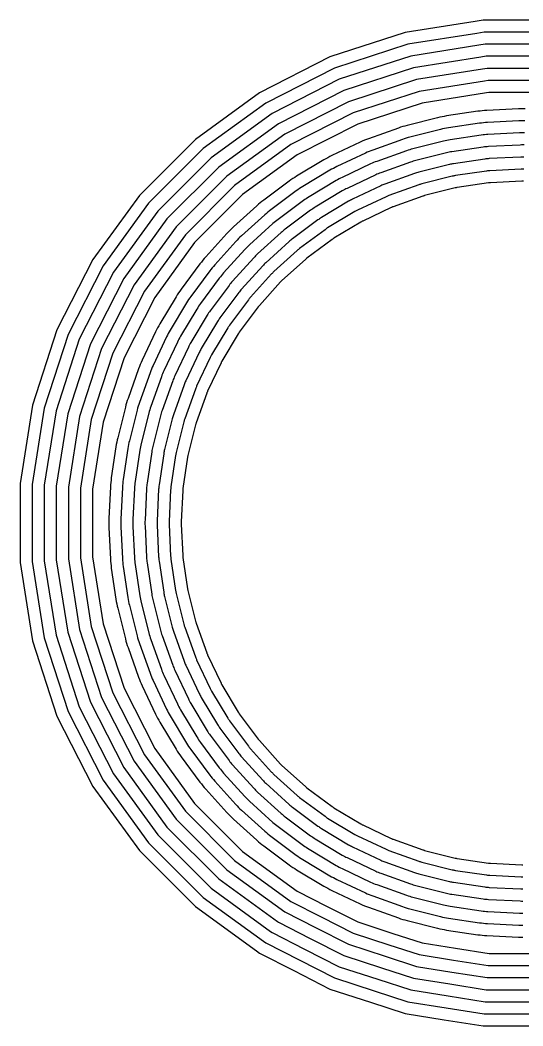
# Model space of a CAD drawing. Header units: metres. Extents: x 129.5 to 156.5, y -104.5 to -85.4.
# Drawn here: x 147.085 to 148.336, y -94.723 to -92.221 of the extents above; entities that cross this region are included whole.
import ezdxf

# ---------------------------------------------------------------- set-up
doc = ezdxf.new("R2010")
doc.units = ezdxf.units.M

msp = doc.modelspace()

# ---------------------------------------------------------------- linework, layer by layer
for points in [[(148.4344, -92.2215), (148.2376, -92.2215), (148.2171, -92.2247), (148.0432, -92.2523), (147.856, -92.3131), (147.6806, -92.4025), (147.5214, -92.5182), (147.3822, -92.6574), (147.2665, -92.8166), (147.1771, -92.992), (147.1163, -93.1792), (147.0855, -93.3736)], [(148.4321, -92.2515), (148.2399, -92.2515), (148.2218, -92.2544), (148.0502, -92.2816), (147.8675, -92.3409), (147.6963, -92.4281), (147.5409, -92.541), (147.405, -92.6769), (147.2921, -92.8323), (147.2049, -93.0035), (147.1456, -93.1862), (147.1155, -93.3759)], [(148.4297, -92.2815), (148.2423, -92.2815), (148.2265, -92.284), (148.0572, -92.3108), (147.879, -92.3687), (147.712, -92.4538), (147.5604, -92.5639), (147.4279, -92.6964), (147.3178, -92.848), (147.2327, -93.015), (147.1748, -93.1932), (147.1455, -93.3783)], [(148.4273, -92.3115), (148.2447, -92.3115), (148.2312, -92.3136), (148.0642, -92.3401), (147.8905, -92.3965), (147.7278, -92.4795), (147.58, -92.5868), (147.4508, -92.716), (147.3435, -92.8638), (147.2605, -93.0265), (147.2041, -93.2002), (147.1755, -93.3807)], [(148.425, -92.3415), (148.247, -92.3415), (148.2359, -92.3433), (148.0713, -92.3693), (147.902, -92.4243), (147.7435, -92.5051), (147.5995, -92.6097), (147.4737, -92.7355), (147.3691, -92.8795), (147.2883, -93.038), (147.2333, -93.2073), (147.2055, -93.383)], [(148.4226, -92.3715), (148.2494, -92.3715), (148.2406, -92.3729), (148.0783, -92.3986), (147.9136, -92.4521), (147.7592, -92.5308), (147.6191, -92.6326), (147.4966, -92.7551), (147.3948, -92.8952), (147.3161, -93.0496), (147.2626, -93.2143), (147.2355, -93.3854)], [(148.4203, -92.4015), (148.2517, -92.4015), (148.2453, -92.4025), (148.0853, -92.4279), (147.9251, -92.4799), (147.7749, -92.5564), (147.6386, -92.6555), (147.5195, -92.7746), (147.4204, -92.9109), (147.3439, -93.0611), (147.2919, -93.2213), (147.2655, -93.3877)], [(148.3416, -92.4421), (148.336, -92.442), (148.3304, -92.4421), (148.3247, -92.4423), (148.2463, -92.4461), (148.2407, -92.4465), (148.235, -92.447), (148.2294, -92.4476), (148.2238, -92.4483), (148.1462, -92.4599), (148.1406, -92.4608), (148.1351, -92.4618), (148.1295, -92.463), (148.124, -92.4643), (148.0479, -92.4833), (148.0424, -92.4848), (148.037, -92.4864), (148.0316, -92.4881), (148.0263, -92.4899), (147.9524, -92.5163), (147.9471, -92.5183), (147.9418, -92.5204), (147.9366, -92.5226), (147.9315, -92.525), (147.8605, -92.5585), (147.8555, -92.561), (147.8505, -92.5636), (147.8455, -92.5663), (147.8406, -92.5692), (147.7733, -92.6095), (147.7685, -92.6125), (147.7638, -92.6156), (147.7591, -92.6188), (147.7545, -92.6221), (147.6915, -92.6689), (147.687, -92.6723), (147.6826, -92.6758), (147.6783, -92.6794), (147.674, -92.6832), (147.6159, -92.7359), (147.6117, -92.7397), (147.6077, -92.7437), (147.6037, -92.7477), (147.5999, -92.7519), (147.5472, -92.81), (147.5434, -92.8143), (147.5398, -92.8186), (147.5363, -92.823), (147.5329, -92.8275), (147.4861, -92.8905), (147.4828, -92.8951), (147.4796, -92.8998), (147.4765, -92.9045), (147.4735, -92.9093), (147.4332, -92.9766), (147.4303, -92.9815), (147.4276, -92.9865), (147.425, -92.9915), (147.4225, -92.9965), (147.389, -93.0675), (147.3866, -93.0726), (147.3844, -93.0778), (147.3823, -93.0831), (147.3803, -93.0884), (147.3539, -93.1623), (147.3521, -93.1676), (147.3504, -93.173), (147.3488, -93.1784), (147.3473, -93.1839), (147.3283, -93.26), (147.327, -93.2655), (147.3258, -93.2711), (147.3248, -93.2766), (147.3239, -93.2822), (147.3123, -93.3598), (147.3116, -93.3654), (147.311, -93.371), (147.3105, -93.3767), (147.3101, -93.3823), (147.3063, -93.4607), (147.3061, -93.4664), (147.306, -93.472), (147.3061, -93.4776), (147.3063, -93.4833), (147.3101, -93.5617), (147.3105, -93.5673), (147.311, -93.573), (147.3116, -93.5786), (147.3123, -93.5842), (147.3239, -93.6618), (147.3248, -93.6674), (147.3258, -93.6729), (147.327, -93.6785), (147.3283, -93.684), (147.3473, -93.7601), (147.3488, -93.7656), (147.3504, -93.771), (147.3521, -93.7764), (147.3539, -93.7817), (147.3803, -93.8556), (147.3823, -93.8609), (147.3844, -93.8662), (147.3866, -93.8714), (147.389, -93.8765), (147.4225, -93.9475), (147.425, -93.9525), (147.4276, -93.9575), (147.4303, -93.9625), (147.4332, -93.9674), (147.4735, -94.0347), (147.4765, -94.0395), (147.4796, -94.0442), (147.4828, -94.0489), (147.4861, -94.0535), (147.5329, -94.1165), (147.5363, -94.121), (147.5398, -94.1254), (147.5434, -94.1297), (147.5472, -94.134), (147.5999, -94.1921), (147.6037, -94.1963), (147.6077, -94.2003), (147.6117, -94.2043), (147.6159, -94.2081), (147.674, -94.2608), (147.6783, -94.2646), (147.6826, -94.2682), (147.687, -94.2717), (147.6915, -94.2751), (147.7545, -94.3219), (147.7591, -94.3252), (147.7638, -94.3284), (147.7685, -94.3315), (147.7733, -94.3345), (147.8406, -94.3748), (147.8455, -94.3777), (147.8505, -94.3804), (147.8555, -94.383), (147.8605, -94.3855), (147.9315, -94.419), (147.9366, -94.4214), (147.9418, -94.4236), (147.9471, -94.4257), (147.9524, -94.4277)], [(148.3409, -92.4721), (148.336, -92.472), (148.3311, -92.4721), (148.3262, -92.4722), (148.2478, -92.4761), (148.2429, -92.4764), (148.238, -92.4768), (148.2331, -92.4774), (148.2282, -92.478), (148.1506, -92.4895), (148.1457, -92.4903), (148.1409, -92.4912), (148.1361, -92.4922), (148.1313, -92.4934), (148.0552, -92.5124), (148.0504, -92.5137), (148.0457, -92.5151), (148.041, -92.5165), (148.0364, -92.5181), (147.9625, -92.5446), (147.9579, -92.5463), (147.9533, -92.5481), (147.9488, -92.5501), (147.9443, -92.5521), (147.8734, -92.5857), (147.869, -92.5878), (147.8646, -92.5901), (147.8603, -92.5924), (147.8561, -92.5949), (147.7887, -92.6353), (147.7845, -92.6379), (147.7804, -92.6405), (147.7764, -92.6433), (147.7724, -92.6462), (147.7093, -92.693), (147.7054, -92.6959), (147.7016, -92.699), (147.6979, -92.7021), (147.6942, -92.7054), (147.636, -92.7581), (147.6324, -92.7615), (147.6289, -92.7649), (147.6255, -92.7684), (147.6221, -92.772), (147.5694, -92.8302), (147.5661, -92.8339), (147.563, -92.8376), (147.5599, -92.8414), (147.557, -92.8453), (147.5102, -92.9084), (147.5073, -92.9124), (147.5045, -92.9164), (147.5019, -92.9205), (147.4993, -92.9247), (147.4589, -92.9921), (147.4564, -92.9963), (147.4541, -93.0006), (147.4518, -93.005), (147.4497, -93.0094), (147.4161, -93.0803), (147.4141, -93.0848), (147.4121, -93.0893), (147.4103, -93.0939), (147.4086, -93.0985), (147.3821, -93.1724), (147.3805, -93.177), (147.3791, -93.1817), (147.3777, -93.1864), (147.3764, -93.1912), (147.3574, -93.2673), (147.3562, -93.2721), (147.3552, -93.2769), (147.3543, -93.2817), (147.3535, -93.2866), (147.342, -93.3642), (147.3414, -93.3691), (147.3408, -93.374), (147.3404, -93.3789), (147.3401, -93.3838), (147.3362, -93.4622), (147.3361, -93.4671), (147.336, -93.472), (147.3361, -93.4769), (147.3362, -93.4818), (147.3401, -93.5602), (147.3404, -93.5651), (147.3408, -93.57), (147.3414, -93.5749), (147.342, -93.5798), (147.3535, -93.6574), (147.3543, -93.6623), (147.3552, -93.6671), (147.3562, -93.6719), (147.3574, -93.6767), (147.3764, -93.7528), (147.3777, -93.7576), (147.3791, -93.7623), (147.3805, -93.767), (147.3821, -93.7716), (147.4086, -93.8455), (147.4103, -93.8501), (147.4121, -93.8547), (147.4141, -93.8592), (147.4161, -93.8637), (147.4497, -93.9346), (147.4518, -93.939), (147.4541, -93.9434), (147.4564, -93.9477), (147.4589, -93.9519), (147.4993, -94.0193), (147.5019, -94.0235), (147.5045, -94.0276), (147.5073, -94.0316), (147.5102, -94.0356), (147.557, -94.0987), (147.5599, -94.1026), (147.563, -94.1064), (147.5661, -94.1101), (147.5694, -94.1138), (147.6221, -94.172), (147.6255, -94.1756), (147.6289, -94.1791), (147.6324, -94.1825), (147.636, -94.1859), (147.6942, -94.2386), (147.6979, -94.2419), (147.7016, -94.245), (147.7054, -94.2481), (147.7093, -94.251), (147.7724, -94.2978), (147.7764, -94.3007), (147.7804, -94.3035), (147.7845, -94.3061), (147.7887, -94.3087), (147.8561, -94.3491), (147.8603, -94.3516), (147.8646, -94.3539), (147.869, -94.3562), (147.8734, -94.3583), (147.9443, -94.3919), (147.9488, -94.3939), (147.9533, -94.3959), (147.9579, -94.3977), (147.9625, -94.3994)], [(148.3402, -92.5021), (148.336, -92.502), (148.3318, -92.5021), (148.3277, -92.5022), (148.2492, -92.5061), (148.2451, -92.5063), (148.2409, -92.5067), (148.2368, -92.5071), (148.2326, -92.5077), (148.155, -92.5192), (148.1509, -92.5199), (148.1468, -92.5206), (148.1427, -92.5215), (148.1386, -92.5225), (148.0625, -92.5415), (148.0584, -92.5426), (148.0544, -92.5438), (148.0504, -92.545), (148.0465, -92.5464), (147.9726, -92.5728), (147.9687, -92.5743), (147.9648, -92.5758), (147.961, -92.5775), (147.9572, -92.5792), (147.8862, -92.6128), (147.8824, -92.6146), (147.8787, -92.6165), (147.8751, -92.6185), (147.8715, -92.6206), (147.8041, -92.661), (147.8006, -92.6632), (147.7971, -92.6655), (147.7937, -92.6678), (147.7903, -92.6703), (147.7272, -92.717), (147.7239, -92.7196), (147.7206, -92.7222), (147.7174, -92.7249), (147.7143, -92.7276), (147.6561, -92.7804), (147.6531, -92.7832), (147.6501, -92.7861), (147.6472, -92.7891), (147.6444, -92.7921), (147.5916, -92.8503), (147.5889, -92.8534), (147.5862, -92.8566), (147.5836, -92.8599), (147.581, -92.8632), (147.5343, -92.9263), (147.5318, -92.9297), (147.5295, -92.9331), (147.5272, -92.9366), (147.525, -92.9401), (147.4846, -93.0075), (147.4825, -93.0111), (147.4805, -93.0147), (147.4786, -93.0184), (147.4768, -93.0222), (147.4432, -93.0932), (147.4415, -93.097), (147.4398, -93.1008), (147.4383, -93.1047), (147.4368, -93.1086), (147.4104, -93.1825), (147.409, -93.1864), (147.4078, -93.1904), (147.4066, -93.1944), (147.4055, -93.1985), (147.3865, -93.2746), (147.3855, -93.2787), (147.3846, -93.2828), (147.3839, -93.2869), (147.3832, -93.291), (147.3717, -93.3686), (147.3711, -93.3728), (147.3707, -93.3769), (147.3703, -93.3811), (147.3701, -93.3852), (147.3662, -93.4637), (147.3661, -93.4678), (147.366, -93.472), (147.3661, -93.4762), (147.3662, -93.4803), (147.3701, -93.5588), (147.3703, -93.5629), (147.3707, -93.5671), (147.3711, -93.5712), (147.3717, -93.5754), (147.3832, -93.653), (147.3839, -93.6571), (147.3846, -93.6612), (147.3855, -93.6653), (147.3865, -93.6694), (147.4055, -93.7455), (147.4066, -93.7496), (147.4078, -93.7536), (147.409, -93.7576), (147.4104, -93.7615), (147.4368, -93.8354), (147.4383, -93.8393), (147.4398, -93.8432), (147.4415, -93.847), (147.4432, -93.8508), (147.4768, -93.9218), (147.4786, -93.9256), (147.4805, -93.9293), (147.4825, -93.9329), (147.4846, -93.9365), (147.525, -94.0039), (147.5272, -94.0074), (147.5295, -94.0109), (147.5318, -94.0143), (147.5343, -94.0177), (147.581, -94.0808), (147.5836, -94.0841), (147.5862, -94.0874), (147.5889, -94.0906), (147.5916, -94.0937), (147.6444, -94.1519), (147.6472, -94.1549), (147.6501, -94.1579), (147.6531, -94.1608), (147.6561, -94.1636), (147.7143, -94.2164), (147.7174, -94.2191), (147.7206, -94.2218), (147.7239, -94.2244), (147.7272, -94.227), (147.7903, -94.2737), (147.7937, -94.2762), (147.7971, -94.2785), (147.8006, -94.2808), (147.8041, -94.283), (147.8715, -94.3234), (147.8751, -94.3255), (147.8787, -94.3275), (147.8824, -94.3294), (147.8862, -94.3312), (147.9572, -94.3648), (147.961, -94.3665), (147.9648, -94.3682), (147.9687, -94.3697), (147.9726, -94.3712)], [(148.3394, -92.532), (148.336, -92.532), (148.3326, -92.532), (148.3291, -92.5322), (148.2507, -92.536), (148.2473, -92.5362), (148.2439, -92.5365), (148.2404, -92.5369), (148.237, -92.5374), (148.1594, -92.5489), (148.156, -92.5494), (148.1526, -92.5501), (148.1493, -92.5508), (148.1459, -92.5516), (148.0698, -92.5706), (148.0664, -92.5715), (148.0631, -92.5725), (148.0599, -92.5735), (148.0566, -92.5746), (147.9827, -92.6011), (147.9795, -92.6023), (147.9763, -92.6036), (147.9731, -92.6049), (147.97, -92.6063), (147.899, -92.6399), (147.8959, -92.6414), (147.8929, -92.643), (147.8899, -92.6447), (147.8869, -92.6464), (147.8196, -92.6867), (147.8166, -92.6885), (147.8138, -92.6904), (147.8109, -92.6924), (147.8081, -92.6944), (147.7451, -92.7411), (147.7424, -92.7432), (147.7397, -92.7454), (147.737, -92.7476), (147.7345, -92.7499), (147.6763, -92.8026), (147.6738, -92.8049), (147.6713, -92.8073), (147.6689, -92.8098), (147.6666, -92.8123), (147.6139, -92.8705), (147.6116, -92.873), (147.6094, -92.8757), (147.6072, -92.8784), (147.6051, -92.8811), (147.5584, -92.9441), (147.5564, -92.9469), (147.5544, -92.9498), (147.5525, -92.9526), (147.5507, -92.9556), (147.5104, -93.0229), (147.5087, -93.0259), (147.507, -93.0289), (147.5054, -93.0319), (147.5039, -93.035), (147.4703, -93.106), (147.4689, -93.1091), (147.4676, -93.1123), (147.4663, -93.1155), (147.4651, -93.1187), (147.4386, -93.1926), (147.4375, -93.1959), (147.4365, -93.1991), (147.4355, -93.2024), (147.4346, -93.2058), (147.4156, -93.2819), (147.4148, -93.2853), (147.4141, -93.2886), (147.4134, -93.292), (147.4129, -93.2954), (147.4014, -93.373), (147.4009, -93.3764), (147.4005, -93.3799), (147.4002, -93.3833), (147.4, -93.3867), (147.3962, -93.4651), (147.396, -93.4686), (147.396, -93.472), (147.396, -93.4754), (147.3962, -93.4789), (147.4, -93.5573), (147.4002, -93.5607), (147.4005, -93.5641), (147.4009, -93.5676), (147.4014, -93.571), (147.4129, -93.6486), (147.4134, -93.652), (147.4141, -93.6554), (147.4148, -93.6587), (147.4156, -93.6621), (147.4346, -93.7382), (147.4355, -93.7416), (147.4365, -93.7449), (147.4375, -93.7481), (147.4386, -93.7514), (147.4651, -93.8253), (147.4663, -93.8285), (147.4676, -93.8317), (147.4689, -93.8349), (147.4703, -93.838), (147.5039, -93.909), (147.5054, -93.9121), (147.507, -93.9151), (147.5087, -93.9181), (147.5104, -93.9211), (147.5507, -93.9884), (147.5525, -93.9914), (147.5544, -93.9942), (147.5564, -93.9971), (147.5584, -93.9999), (147.6051, -94.0629), (147.6072, -94.0656), (147.6094, -94.0683), (147.6116, -94.071), (147.6139, -94.0735), (147.6666, -94.1317), (147.6689, -94.1342), (147.6713, -94.1367), (147.6738, -94.1391), (147.6763, -94.1414), (147.7345, -94.1941), (147.737, -94.1964), (147.7397, -94.1986), (147.7424, -94.2008), (147.7451, -94.2029), (147.8081, -94.2496), (147.8109, -94.2516), (147.8138, -94.2536), (147.8166, -94.2555), (147.8196, -94.2573), (147.8869, -94.2976), (147.8899, -94.2993), (147.8929, -94.301), (147.8959, -94.3026), (147.899, -94.3041), (147.97, -94.3377), (147.9731, -94.3391), (147.9763, -94.3404), (147.9795, -94.3417), (147.9827, -94.3429)], [(148.3387, -92.562), (148.336, -92.562), (148.3333, -92.562), (148.3306, -92.5621), (148.2522, -92.566), (148.2495, -92.5662), (148.2468, -92.5664), (148.2441, -92.5667), (148.2414, -92.567), (148.1638, -92.5786), (148.1611, -92.579), (148.1585, -92.5795), (148.1558, -92.58), (148.1532, -92.5807), (148.077, -92.5997), (148.0744, -92.6004), (148.0718, -92.6012), (148.0693, -92.602), (148.0667, -92.6029), (147.9928, -92.6293), (147.9903, -92.6303), (147.9878, -92.6313), (147.9853, -92.6323), (147.9828, -92.6335), (147.9119, -92.667), (147.9094, -92.6682), (147.907, -92.6695), (147.9047, -92.6708), (147.9023, -92.6721), (147.835, -92.7125), (147.8327, -92.7139), (147.8304, -92.7154), (147.8282, -92.7169), (147.826, -92.7185), (147.763, -92.7652), (147.7608, -92.7669), (147.7587, -92.7686), (147.7566, -92.7703), (147.7546, -92.7721), (147.6964, -92.8248), (147.6945, -92.8266), (147.6925, -92.8285), (147.6906, -92.8305), (147.6888, -92.8324), (147.6361, -92.8906), (147.6343, -92.8926), (147.6326, -92.8947), (147.6309, -92.8968), (147.6292, -92.899), (147.5825, -92.962), (147.5809, -92.9642), (147.5794, -92.9664), (147.5779, -92.9687), (147.5765, -92.971), (147.5361, -93.0383), (147.5348, -93.0407), (147.5335, -93.043), (147.5322, -93.0454), (147.531, -93.0479), (147.4975, -93.1188), (147.4963, -93.1213), (147.4953, -93.1238), (147.4943, -93.1263), (147.4933, -93.1288), (147.4669, -93.2027), (147.466, -93.2053), (147.4652, -93.2078), (147.4644, -93.2104), (147.4637, -93.213), (147.4447, -93.2892), (147.444, -93.2918), (147.4435, -93.2945), (147.443, -93.2971), (147.4426, -93.2998), (147.431, -93.3774), (147.4307, -93.3801), (147.4304, -93.3828), (147.4302, -93.3855), (147.43, -93.3882), (147.4261, -93.4666), (147.426, -93.4693), (147.426, -93.472), (147.426, -93.4747), (147.4261, -93.4774), (147.43, -93.5558), (147.4302, -93.5585), (147.4304, -93.5612), (147.4307, -93.5639), (147.431, -93.5666), (147.4426, -93.6442), (147.443, -93.6469), (147.4435, -93.6495), (147.444, -93.6522), (147.4447, -93.6548), (147.4637, -93.731), (147.4644, -93.7336), (147.4652, -93.7362), (147.466, -93.7387), (147.4669, -93.7413), (147.4933, -93.8152), (147.4943, -93.8177), (147.4953, -93.8202), (147.4963, -93.8227), (147.4975, -93.8252), (147.531, -93.8961), (147.5322, -93.8986), (147.5335, -93.901), (147.5348, -93.9033), (147.5361, -93.9057), (147.5765, -93.973), (147.5779, -93.9753), (147.5794, -93.9776), (147.5809, -93.9798), (147.5825, -93.982), (147.6292, -94.045), (147.6309, -94.0472), (147.6326, -94.0493), (147.6343, -94.0514), (147.6361, -94.0534), (147.6888, -94.1116), (147.6906, -94.1135), (147.6925, -94.1155), (147.6945, -94.1174), (147.6964, -94.1192), (147.7546, -94.1719), (147.7566, -94.1737), (147.7587, -94.1754), (147.7608, -94.1771), (147.763, -94.1788), (147.826, -94.2255), (147.8282, -94.2271), (147.8304, -94.2286), (147.8327, -94.2301), (147.835, -94.2315), (147.9023, -94.2719), (147.9047, -94.2732), (147.907, -94.2745), (147.9094, -94.2758), (147.9119, -94.277), (147.9828, -94.3105), (147.9853, -94.3117), (147.9878, -94.3127), (147.9903, -94.3137), (147.9928, -94.3147)], [(148.338, -92.592), (148.336, -92.592), (148.334, -92.592), (148.3321, -92.5921), (148.2537, -92.5959), (148.2517, -92.5961), (148.2497, -92.5962), (148.2478, -92.5965), (148.2458, -92.5967), (148.1682, -92.6082), (148.1663, -92.6085), (148.1643, -92.6089), (148.1624, -92.6093), (148.1605, -92.6098), (148.0843, -92.6288), (148.0824, -92.6293), (148.0805, -92.6299), (148.0787, -92.6305), (148.0768, -92.6311), (148.0029, -92.6576), (148.0011, -92.6583), (147.9992, -92.659), (147.9974, -92.6598), (147.9956, -92.6606), (147.9247, -92.6941), (147.9229, -92.695), (147.9212, -92.6959), (147.9195, -92.6969), (147.9178, -92.6978), (147.8504, -92.7382), (147.8487, -92.7392), (147.8471, -92.7403), (147.8455, -92.7414), (147.8439, -92.7426), (147.7808, -92.7893), (147.7793, -92.7905), (147.7777, -92.7918), (147.7762, -92.793), (147.7748, -92.7943), (147.7166, -92.847), (147.7152, -92.8484), (147.7137, -92.8497), (147.7124, -92.8512), (147.711, -92.8526), (147.6583, -92.9108), (147.657, -92.9122), (147.6558, -92.9137), (147.6545, -92.9153), (147.6533, -92.9168), (147.6066, -92.9799), (147.6054, -92.9815), (147.6043, -92.9831), (147.6032, -92.9847), (147.6022, -92.9864), (147.5618, -93.0538), (147.5609, -93.0555), (147.5599, -93.0572), (147.559, -93.0589), (147.5581, -93.0607), (147.5246, -93.1316), (147.5238, -93.1334), (147.523, -93.1352), (147.5223, -93.1371), (147.5216, -93.1389), (147.4951, -93.2128), (147.4945, -93.2147), (147.4939, -93.2165), (147.4933, -93.2184), (147.4928, -93.2203), (147.4738, -93.2965), (147.4733, -93.2984), (147.4729, -93.3003), (147.4725, -93.3023), (147.4722, -93.3042), (147.4607, -93.3818), (147.4605, -93.3838), (147.4602, -93.3857), (147.4601, -93.3877), (147.4599, -93.3897), (147.4561, -93.4681), (147.456, -93.47), (147.456, -93.472), (147.456, -93.474), (147.4561, -93.4759), (147.4599, -93.5543), (147.4601, -93.5563), (147.4602, -93.5583), (147.4605, -93.5602), (147.4607, -93.5622), (147.4722, -93.6398), (147.4725, -93.6417), (147.4729, -93.6437), (147.4733, -93.6456), (147.4738, -93.6475), (147.4928, -93.7237), (147.4933, -93.7256), (147.4939, -93.7275), (147.4945, -93.7293), (147.4951, -93.7312), (147.5216, -93.8051), (147.5223, -93.8069), (147.523, -93.8088), (147.5238, -93.8106), (147.5246, -93.8124), (147.5581, -93.8833), (147.559, -93.8851), (147.5599, -93.8868), (147.5609, -93.8885), (147.5618, -93.8902), (147.6022, -93.9576), (147.6032, -93.9593), (147.6043, -93.9609), (147.6054, -93.9625), (147.6066, -93.9641), (147.6533, -94.0272), (147.6545, -94.0287), (147.6558, -94.0303), (147.657, -94.0318), (147.6583, -94.0332), (147.711, -94.0914), (147.7124, -94.0928), (147.7137, -94.0943), (147.7152, -94.0956), (147.7166, -94.097), (147.7748, -94.1497), (147.7762, -94.151), (147.7777, -94.1522), (147.7793, -94.1535), (147.7808, -94.1547), (147.8439, -94.2014), (147.8455, -94.2026), (147.8471, -94.2037), (147.8487, -94.2048), (147.8504, -94.2058), (147.9178, -94.2462), (147.9195, -94.2471), (147.9212, -94.2481), (147.9229, -94.249), (147.9247, -94.2499), (147.9956, -94.2834), (147.9974, -94.2842), (147.9992, -94.285), (148.0011, -94.2857), (148.0029, -94.2864)], [(148.3372, -92.622), (148.336, -92.622), (148.3348, -92.622), (148.3335, -92.6221), (148.2551, -92.6259), (148.2539, -92.626), (148.2527, -92.6261), (148.2515, -92.6262), (148.2502, -92.6264), (148.1726, -92.6379), (148.1714, -92.6381), (148.1702, -92.6383), (148.169, -92.6386), (148.1678, -92.6389), (148.0916, -92.6579), (148.0904, -92.6583), (148.0893, -92.6586), (148.0881, -92.659), (148.0869, -92.6594), (148.013, -92.6858), (148.0119, -92.6862), (148.0107, -92.6867), (148.0096, -92.6872), (148.0085, -92.6877), (147.9375, -92.7213), (147.9364, -92.7218), (147.9353, -92.7224), (147.9342, -92.723), (147.9332, -92.7236), (147.8658, -92.7639), (147.8648, -92.7646), (147.8638, -92.7653), (147.8628, -92.7659), (147.8618, -92.7667), (147.7987, -92.8134), (147.7977, -92.8142), (147.7968, -92.8149), (147.7958, -92.8157), (147.7949, -92.8165), (147.7367, -92.8693), (147.7358, -92.8701), (147.735, -92.871), (147.7341, -92.8718), (147.7333, -92.8727), (147.6805, -92.9309), (147.6797, -92.9318), (147.6789, -92.9328), (147.6782, -92.9337), (147.6774, -92.9347), (147.6307, -92.9978), (147.6299, -92.9988), (147.6293, -92.9998), (147.6286, -93.0008), (147.6279, -93.0018), (147.5876, -93.0692), (147.587, -93.0702), (147.5864, -93.0713), (147.5858, -93.0724), (147.5853, -93.0735), (147.5517, -93.1445), (147.5512, -93.1456), (147.5507, -93.1467), (147.5502, -93.1479), (147.5498, -93.149), (147.5234, -93.2229), (147.523, -93.2241), (147.5226, -93.2253), (147.5223, -93.2264), (147.5219, -93.2276), (147.5029, -93.3038), (147.5026, -93.305), (147.5023, -93.3062), (147.5021, -93.3074), (147.5019, -93.3086), (147.4904, -93.3862), (147.4902, -93.3875), (147.4901, -93.3887), (147.49, -93.3899), (147.4899, -93.3911), (147.4861, -93.4695), (147.486, -93.4708), (147.486, -93.472), (147.486, -93.4732), (147.4861, -93.4745), (147.4899, -93.5529), (147.49, -93.5541), (147.4901, -93.5553), (147.4902, -93.5565), (147.4904, -93.5578), (147.5019, -93.6354), (147.5021, -93.6366), (147.5023, -93.6378), (147.5026, -93.639), (147.5029, -93.6402), (147.5219, -93.7164), (147.5223, -93.7176), (147.5226, -93.7187), (147.523, -93.7199), (147.5234, -93.7211), (147.5498, -93.795), (147.5502, -93.7961), (147.5507, -93.7973), (147.5512, -93.7984), (147.5517, -93.7995), (147.5853, -93.8705), (147.5858, -93.8716), (147.5864, -93.8727), (147.587, -93.8738), (147.5876, -93.8748), (147.6279, -93.9422), (147.6286, -93.9432), (147.6293, -93.9442), (147.6299, -93.9452), (147.6307, -93.9462), (147.6774, -94.0093), (147.6782, -94.0103), (147.6789, -94.0112), (147.6797, -94.0122), (147.6805, -94.0131), (147.7333, -94.0713), (147.7341, -94.0722), (147.735, -94.073), (147.7358, -94.0739), (147.7367, -94.0747), (147.7949, -94.1275), (147.7958, -94.1283), (147.7968, -94.1291), (147.7977, -94.1298), (147.7987, -94.1306), (147.8618, -94.1773), (147.8628, -94.1781), (147.8638, -94.1787), (147.8648, -94.1794), (147.8658, -94.1801), (147.9332, -94.2204), (147.9342, -94.221), (147.9353, -94.2216), (147.9364, -94.2222), (147.9375, -94.2227), (148.0085, -94.2563), (148.0096, -94.2568), (148.0107, -94.2573), (148.0119, -94.2578), (148.013, -94.2582)], [(147.0855, -93.3736), (147.0855, -93.5704), (147.1163, -93.7648), (147.1771, -93.952), (147.2665, -94.1274), (147.3822, -94.2866), (147.5214, -94.4258), (147.6731, -94.5361), (147.6806, -94.5415), (147.7659, -94.585), (147.856, -94.6309), (147.9566, -94.6636), (148.0432, -94.6917), (148.1404, -94.7071), (148.2376, -94.7225), (148.4344, -94.7225)], [(147.1155, -93.3759), (147.1155, -93.5681), (147.1456, -93.7578), (147.2049, -93.9405), (147.2921, -94.1117), (147.405, -94.2671), (147.5409, -94.403), (147.6908, -94.5118), (147.6963, -94.5159), (147.7795, -94.5583), (147.8675, -94.6031), (147.9659, -94.635), (148.0502, -94.6624), (148.1451, -94.6775), (148.2399, -94.6925), (148.4321, -94.6925)], [(147.1455, -93.3783), (147.1455, -93.5657), (147.1748, -93.7508), (147.2327, -93.929), (147.3178, -94.096), (147.4279, -94.2476), (147.5604, -94.3801), (147.7084, -94.4876), (147.712, -94.4902), (147.7932, -94.5315), (147.879, -94.5753), (147.9751, -94.6065), (148.0572, -94.6332), (148.1498, -94.6478), (148.2423, -94.6625), (148.4297, -94.6625)], [(147.1755, -93.3807), (147.1755, -93.5633), (147.2041, -93.7438), (147.2605, -93.9175), (147.3435, -94.0802), (147.4508, -94.228), (147.58, -94.3572), (147.726, -94.4633), (147.7278, -94.4645), (147.8068, -94.5048), (147.8905, -94.5475), (147.9844, -94.578), (148.0642, -94.6039), (148.1545, -94.6182), (148.2447, -94.6325), (148.4273, -94.6325)], [(147.2055, -93.383), (147.2055, -93.561), (147.2333, -93.7367), (147.2883, -93.906), (147.3691, -94.0645), (147.4737, -94.2085), (147.5995, -94.3343), (147.7435, -94.4389), (147.8204, -94.4781), (147.902, -94.5197), (147.9937, -94.5494), (148.0713, -94.5747), (148.1592, -94.5886), (148.247, -94.6025), (148.425, -94.6025)], [(147.2355, -93.3854), (147.2355, -93.5586), (147.2626, -93.7297), (147.3161, -93.8944), (147.3948, -94.0488), (147.4966, -94.1889), (147.6191, -94.3114), (147.7592, -94.4132), (147.834, -94.4513), (147.9135, -94.4919), (148.0029, -94.5209), (148.0783, -94.5454), (148.1638, -94.559), (148.2494, -94.5725), (148.4226, -94.5725)], [(147.2655, -93.3877), (147.2655, -93.5562), (147.2919, -93.7227), (147.3439, -93.8829), (147.4204, -94.0331), (147.5195, -94.1694), (147.6386, -94.2885), (147.7749, -94.3876), (147.8476, -94.4246), (147.9251, -94.4641), (148.0122, -94.4924), (148.0853, -94.5161), (148.1685, -94.5293), (148.2518, -94.5425), (148.4203, -94.5425)], [(148.013, -94.2582), (148.0869, -94.2846), (148.0881, -94.285), (148.0893, -94.2854), (148.0904, -94.2857), (148.0916, -94.2861), (148.1678, -94.3051), (148.169, -94.3054), (148.1702, -94.3057), (148.1714, -94.3059), (148.1726, -94.3061), (148.2502, -94.3176), (148.2515, -94.3178), (148.2527, -94.3179), (148.2539, -94.318), (148.2551, -94.3181), (148.3335, -94.3219), (148.3348, -94.322), (148.336, -94.322)], [(148.0029, -94.2864), (148.0768, -94.3129), (148.0787, -94.3135), (148.0805, -94.3141), (148.0824, -94.3147), (148.0843, -94.3152), (148.1605, -94.3342), (148.1624, -94.3347), (148.1643, -94.3351), (148.1663, -94.3355), (148.1682, -94.3358), (148.2458, -94.3473), (148.2478, -94.3475), (148.2497, -94.3478), (148.2517, -94.3479), (148.2537, -94.3481), (148.3321, -94.3519), (148.334, -94.352), (148.336, -94.352)], [(147.9928, -94.3147), (148.0667, -94.3411), (148.0693, -94.342), (148.0718, -94.3428), (148.0744, -94.3436), (148.077, -94.3443), (148.1532, -94.3633), (148.1558, -94.364), (148.1585, -94.3645), (148.1611, -94.365), (148.1638, -94.3654), (148.2414, -94.377), (148.2441, -94.3773), (148.2468, -94.3776), (148.2495, -94.3778), (148.2522, -94.378), (148.3306, -94.3819), (148.3333, -94.382), (148.336, -94.382)], [(147.9827, -94.3429), (148.0566, -94.3694), (148.0599, -94.3705), (148.0631, -94.3715), (148.0664, -94.3725), (148.0698, -94.3734), (148.1459, -94.3924), (148.1493, -94.3932), (148.1526, -94.3939), (148.156, -94.3946), (148.1594, -94.3951), (148.237, -94.4066), (148.2404, -94.4071), (148.2439, -94.4075), (148.2473, -94.4078), (148.2507, -94.408), (148.3291, -94.4118), (148.3326, -94.412), (148.336, -94.412)], [(147.9726, -94.3712), (148.0465, -94.3976), (148.0504, -94.399), (148.0544, -94.4002), (148.0584, -94.4014), (148.0625, -94.4025), (148.1386, -94.4215), (148.1427, -94.4225), (148.1468, -94.4234), (148.1509, -94.4241), (148.155, -94.4248), (148.2326, -94.4363), (148.2368, -94.4369), (148.2409, -94.4373), (148.2451, -94.4377), (148.2492, -94.4379), (148.3277, -94.4418), (148.3318, -94.4419), (148.336, -94.442)], [(147.9625, -94.3994), (148.0364, -94.4259), (148.041, -94.4275), (148.0457, -94.4289), (148.0504, -94.4303), (148.0552, -94.4316), (148.1313, -94.4506), (148.1361, -94.4518), (148.1409, -94.4528), (148.1457, -94.4537), (148.1506, -94.4545), (148.2282, -94.466), (148.2331, -94.4666), (148.238, -94.4672), (148.2429, -94.4676), (148.2478, -94.4679), (148.3262, -94.4718), (148.3311, -94.4719), (148.336, -94.472)], [(147.9524, -94.4277), (148.0263, -94.4541), (148.0316, -94.4559), (148.037, -94.4576), (148.0424, -94.4592), (148.0479, -94.4607), (148.124, -94.4797), (148.1295, -94.481), (148.1351, -94.4822), (148.1406, -94.4832), (148.1462, -94.4841), (148.2238, -94.4957), (148.2294, -94.4964), (148.235, -94.497), (148.2407, -94.4975), (148.2463, -94.4979), (148.3247, -94.5017), (148.3304, -94.5019), (148.336, -94.502)]]:
    msp.add_lwpolyline(points)

doc.saveas('drawing.dxf')
